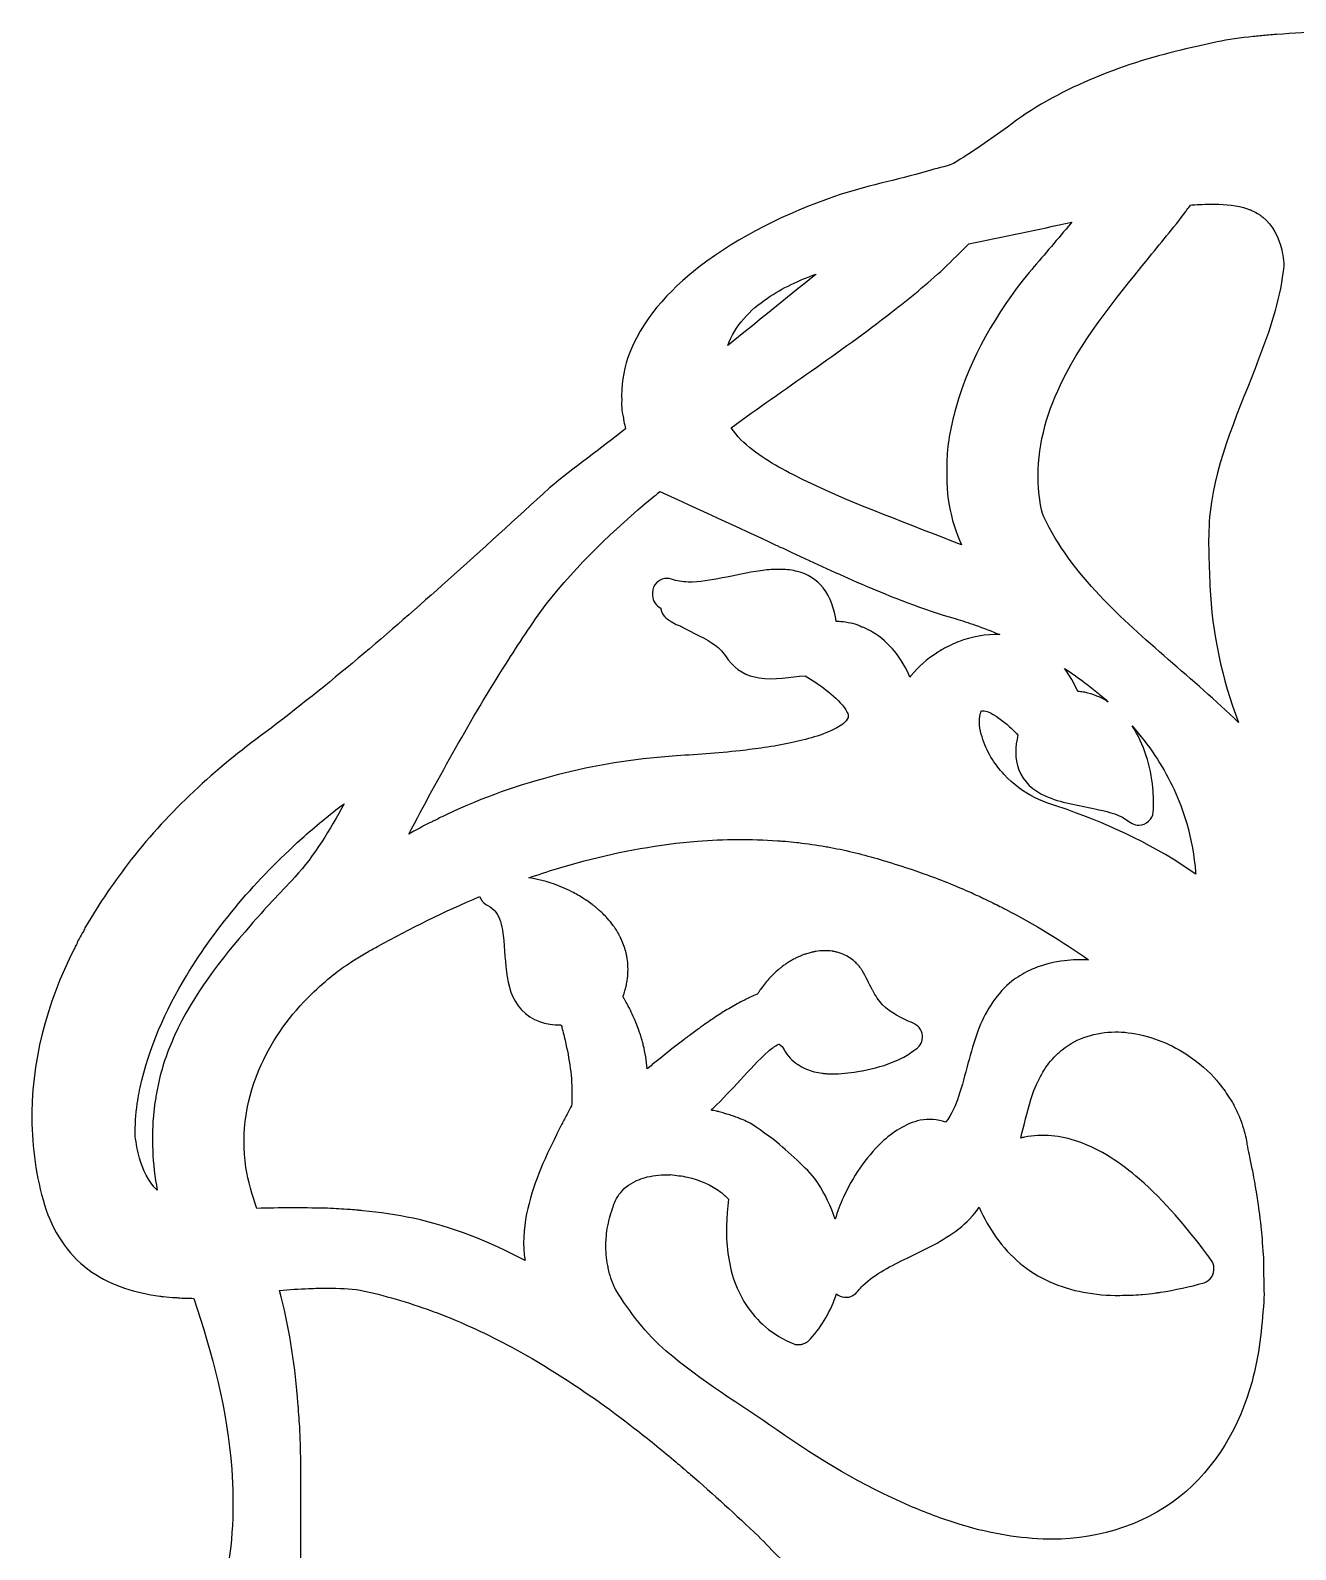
# Model space of a CAD drawing. Extents: x 0.1 to 11.9, y 0 to 12.1.
# Drawn here: x 0.1 to 5.54, y 5.53 to 12.07 of the extents above; entities that cross this region are included whole.
import ezdxf

# ---------------------------------------------------------------- set-up
doc = ezdxf.new("R2010")
doc.units = 0
doc.layers.add('Green', color=7, linetype='CONTINUOUS')

msp = doc.modelspace()

# ---------------------------------------------------------------- linework, layer by layer
at = {"layer": 'Green', "color": 3}
for points in [[(5.191287, 11.320271)], [(3.469413, 11.013728)], [(2.803798, 10.084006)], [(4.544738, 9.323038)], [(4.188968, 9.141458)], [(1.444763, 8.741168)], [(3.137723, 8.587575)], [(2.0284, 8.34165)], [(2.558036, 8.269173)], [(3.326722, 8.03806)], [(2.721554, 7.742254)], [(4.762621, 7.759777)], [(2.732622, 7.703092)], [(3.508467, 7.581365)], [(1.375598, 6.658055)]]:
    msp.add_lwpolyline(points, close=True, dxfattribs=at)
msp.add_lwpolyline([(4.5769, 11.242422), (4.562158, 11.225144)], dxfattribs=at)
for points in [[(5.358785, 12.040486), (5.240577, 12.029972), (5.161408, 12.009479), (5.045864, 11.982462)], [(5.364339, 12.040547), (5.362496, 12.040571), (5.360658, 12.040623), (5.358785, 12.040486)], [(5.422505, 12.04661), (5.403143, 12.04491), (5.38348, 12.044088), (5.364339, 12.040547)], [(5.456685, 12.049723), (5.44571, 12.048828), (5.433837, 12.048656), (5.422505, 12.04661)], [(5.896301, 12.067281), (5.749637, 12.066035), (5.602952, 12.060728), (5.456685, 12.049723)], [(5.045864, 11.982462), (4.790349, 11.922428), (4.506647, 11.813043), (4.299316, 11.65096)], [(4.299316, 11.65096), (4.223568, 11.596274), (4.146394, 11.543342), (4.066996, 11.49412)], [(3.95522, 11.462219), (3.822707, 11.422334), (3.685768, 11.398418), (3.555054, 11.352376)], [(4.066996, 11.49412), (4.031149, 11.479537), (3.992114, 11.47401), (3.95522, 11.462219)], [(3.555054, 11.352376), (3.347725, 11.280739), (3.147237, 11.183561), (2.972676, 11.049682)], [(5.071597, 11.295328), (5.07676, 11.302398), (5.082185, 11.309259), (5.087771, 11.315979)], [(5.087771, 11.315979), (5.093701, 11.316574), (5.099771, 11.316569), (5.105675, 11.31726)], [(5.105675, 11.31726), (5.134012, 11.31911), (5.162675, 11.320514), (5.191287, 11.320271)], [(5.191284, 11.320271), (5.238971, 11.319867), (5.286494, 11.314927), (5.332031, 11.300028)], [(4.133196, 11.149204), (4.281219, 11.179695), (4.429137, 11.210694), (4.5769, 11.242422)], [(4.900331, 11.080525), (4.955882, 11.149823), (5.013835, 11.217333), (5.066794, 11.288635)], [(5.066794, 11.288635), (5.067239, 11.289327), (5.067562, 11.290066), (5.067975, 11.290771)], [(5.067975, 11.290771), (5.06916, 11.292308), (5.070507, 11.293744), (5.071597, 11.295328)], [(5.332031, 11.300028), (5.336757, 11.298023), (5.341685, 11.296337), (5.346679, 11.294901)], [(5.346679, 11.294901), (5.347876, 11.294318), (5.349034, 11.293668), (5.350262, 11.293152)], [(5.350262, 11.293152), (5.362051, 11.287853), (5.373249, 11.281423), (5.384421, 11.274983)], [(5.384421, 11.274983), (5.388557, 11.271011), (5.392972, 11.267341), (5.397849, 11.264404)], [(5.397849, 11.264404), (5.440749, 11.228911), (5.467733, 11.177975), (5.479412, 11.124064)], [(4.562158, 11.225144), (4.506096, 11.158738), (4.449904, 11.092442), (4.393355, 11.026455)], [(4.025712, 11.043379), (4.06205, 11.078132), (4.097408, 11.113889), (4.133196, 11.149204)], [(5.479412, 11.124064), (5.487184, 11.093322), (5.492129, 11.061519), (5.485251, 11.03009)], [(2.972676, 11.049682), (2.841766, 10.947437), (2.722001, 10.81972), (2.666402, 10.660278)], [(3.799553, 10.854022), (3.876706, 10.914945), (3.953853, 10.976206), (4.025712, 11.043379)], [(4.51589, 10.517191), (4.61014, 10.726035), (4.758464, 10.904374), (4.900331, 11.080525)], [(3.469413, 11.013728), (3.344915, 10.912937), (3.220461, 10.812092), (3.095665, 10.71167)], [(3.266692, 10.915811), (3.331483, 10.959744), (3.403098, 10.992679), (3.476478, 11.019445)], [(3.476478, 11.019445), (3.474123, 11.01754), (3.471768, 11.015634), (3.469413, 11.013728)], [(4.393355, 11.026455), (4.252147, 10.854425), (4.138227, 10.657081), (4.07687, 10.442314)], [(5.485251, 11.03009), (5.470175, 10.900131), (5.426412, 10.774633), (5.380373, 10.653239)], [(3.095665, 10.71167), (3.126271, 10.797471), (3.192382, 10.865597), (3.266692, 10.915811)], [(3.110824, 10.35846), (3.339497, 10.524639), (3.575469, 10.681245), (3.799553, 10.854022)], [(2.666402, 10.660278), (2.64654, 10.600874), (2.635297, 10.537234), (2.640482, 10.474589)], [(5.380373, 10.653239), (5.298841, 10.439128), (5.198271, 10.225689), (5.171612, 9.994832)], [(2.640482, 10.474589), (2.638402, 10.465684), (2.638033, 10.456366), (2.639851, 10.447164)], [(4.433513, 10.097778), (4.422319, 10.240684), (4.456133, 10.386427), (4.51589, 10.517191)], [(2.639851, 10.447164), (2.640897, 10.432003), (2.642423, 10.415365), (2.64683, 10.400085)], [(2.64683, 10.400085), (2.646975, 10.395296), (2.647657, 10.390486), (2.648986, 10.385742)], [(4.07687, 10.442314), (4.057212, 10.370176), (4.041695, 10.296256), (4.038683, 10.221367)], [(2.656616, 10.353922), (2.54856, 10.267521), (2.434753, 10.188413), (2.328857, 10.099324)], [(2.648986, 10.385742), (2.651143, 10.375043), (2.653741, 10.36445), (2.656616, 10.353922)], [(3.202637, 10.263209), (3.168171, 10.290721), (3.134228, 10.320648), (3.110824, 10.35846)], [(3.435548, 10.127116), (3.355525, 10.166212), (3.2732, 10.208856), (3.202637, 10.263209)], [(4.038683, 10.221367), (4.037978, 10.156052), (4.035202, 10.089999), (4.048773, 10.025651)], [(2.328857, 10.099324), (2.182407, 9.967794), (2.038669, 9.833238), (1.891459, 9.702535)], [(2.770696, 10.056805), (2.781684, 10.06593), (2.792725, 10.074985), (2.803798, 10.084006)], [(2.803792, 10.084004), (2.970918, 10.008838), (3.136713, 9.930768), (3.30308, 9.853963)], [(4.102158, 9.854147), (3.879412, 9.943714), (3.652128, 10.022919), (3.435548, 10.127116)], [(4.455384, 9.975199), (4.439192, 10.01377), (4.437961, 10.056646), (4.433513, 10.097778)], [(2.314865, 9.599103), (2.448943, 9.769414), (2.604601, 9.918969), (2.770696, 10.056805)], [(4.048773, 10.025651), (4.059462, 9.966594), (4.076934, 9.908654), (4.102158, 9.854147)], [(4.695903, 9.637776), (4.600945, 9.73848), (4.515161, 9.849814), (4.455384, 9.975199)], [(5.171612, 9.994832), (5.159482, 9.889179), (5.167675, 9.782601), (5.170553, 9.676656)], [(3.30308, 9.853963), (3.305589, 9.852661), (3.308222, 9.851652), (3.310852, 9.850647)], [(3.310852, 9.850647), (3.31534, 9.847846), (3.32007, 9.845423), (3.325053, 9.843668)], [(3.325053, 9.843668), (3.34065, 9.837438), (3.355639, 9.828088), (3.371582, 9.822388)], [(3.371582, 9.822388), (3.371665, 9.822344), (3.371739, 9.822285), (3.371826, 9.822246)], [(3.371826, 9.822246), (3.470677, 9.775602), (3.57017, 9.730299), (3.67039, 9.686666)], [(3.237147, 9.743329), (3.181739, 9.735517), (3.126405, 9.722655), (3.072007, 9.712099)], [(3.310105, 9.748781), (3.285668, 9.749147), (3.261314, 9.746753), (3.237147, 9.743329)], [(3.326442, 9.748738), (3.320992, 9.748789), (3.315555, 9.748801), (3.310105, 9.748781)], [(3.39529, 9.740132), (3.372823, 9.745899), (3.349662, 9.749101), (3.326442, 9.748738)], [(3.506597, 9.669392), (3.478822, 9.704664), (3.438678, 9.729251), (3.39529, 9.740132)], [(1.891459, 9.702535), (1.637688, 9.475482), (1.377844, 9.252681), (1.105204, 9.047485)], [(2.782497, 9.682883), (2.773199, 9.669603), (2.770732, 9.652888), (2.772263, 9.637026)], [(2.853298, 9.707623), (2.827648, 9.716315), (2.797175, 9.705627), (2.782497, 9.682883)], [(2.92536, 9.694582), (2.900876, 9.695263), (2.876189, 9.698568), (2.853298, 9.707623)], [(3.072007, 9.712099), (3.023682, 9.702733), (2.974771, 9.693853), (2.92536, 9.694582)], [(3.67039, 9.686666), (3.802177, 9.629316), (3.936498, 9.577307), (4.074646, 9.537313)], [(5.170553, 9.676656), (5.179218, 9.476558), (5.222786, 9.278562), (5.293173, 9.091268)], [(2.772263, 9.637026), (2.77279, 9.613997), (2.787183, 9.592257), (2.807989, 9.582481)], [(3.562241, 9.52541), (3.555228, 9.576714), (3.539394, 9.628458), (3.506597, 9.669392)], [(5.293173, 9.091268), (5.09978, 9.279646), (4.881718, 9.441453), (4.695903, 9.637776)], [(2.140671, 9.341636), (2.196808, 9.428714), (2.252508, 9.516292), (2.314865, 9.599103)], [(2.807989, 9.582481), (2.808418, 9.578007), (2.809332, 9.573546), (2.810837, 9.569175)], [(2.810837, 9.569175), (2.817519, 9.54565), (2.839452, 9.532411), (2.85938, 9.521079)], [(2.85938, 9.521079), (2.869085, 9.514779), (2.879653, 9.50951), (2.890671, 9.505678)], [(2.890671, 9.505678), (2.892087, 9.50478), (2.893424, 9.503768), (2.894923, 9.502993)], [(2.894923, 9.502993), (2.94561, 9.475004), (3.00116, 9.455069), (3.047267, 9.419334)], [(3.589666, 9.523396), (3.580628, 9.52485), (3.571366, 9.524758), (3.562241, 9.52541)], [(3.593349, 9.523254), (3.592123, 9.523356), (3.590896, 9.523349), (3.589666, 9.523396)], [(3.671453, 9.501058), (3.648572, 9.515407), (3.619601, 9.518927), (3.593349, 9.523254)], [(3.680792, 9.498779), (3.677743, 9.499888), (3.674612, 9.500559), (3.671453, 9.501058)], [(3.719041, 9.479207), (3.706637, 9.486327), (3.694178, 9.493689), (3.680792, 9.498779)], [(3.879522, 9.286031), (3.846903, 9.364359), (3.792363, 9.435202), (3.719041, 9.479207)], [(4.074646, 9.537313), (4.104399, 9.528265), (4.131646, 9.519508), (4.161255, 9.509217)], [(4.161255, 9.509217), (4.196834, 9.496783), (4.232054, 9.483232), (4.266866, 9.46871)], [(3.047267, 9.419334), (3.068382, 9.403748), (3.083273, 9.381989), (3.097946, 9.360659)], [(4.039369, 9.415651), (4.032477, 9.412088), (4.025678, 9.408349), (4.018963, 9.404482)], [(4.040873, 9.416464), (4.040365, 9.416204), (4.039873, 9.415912), (4.039369, 9.415651)], [(4.063822, 9.427512), (4.056077, 9.42402), (4.048429, 9.420339), (4.040873, 9.416464)], [(4.065814, 9.428366), (4.065153, 9.428071), (4.06448, 9.427809), (4.063822, 9.427512)], [(4.088214, 9.437684), (4.080676, 9.434757), (4.073202, 9.431658), (4.065814, 9.428366)], [(4.089498, 9.438192), (4.089069, 9.438027), (4.088644, 9.43785), (4.088214, 9.437684)], [(4.266866, 9.46871), (4.206362, 9.471206), (4.145968, 9.459934), (4.089498, 9.438192)], [(3.097946, 9.360659), (3.128627, 9.317075), (3.178833, 9.29006), (3.231105, 9.282879)], [(3.994205, 9.389385), (3.953614, 9.362874), (3.916781, 9.330381), (3.885623, 9.293296)], [(4.015872, 9.402711), (4.008546, 9.398424), (4.001295, 9.394017), (3.994205, 9.389385)], [(4.018963, 9.404482), (4.017935, 9.403887), (4.016896, 9.403313), (4.015872, 9.402711)], [(1.723252, 8.610272), (1.854612, 8.859001), (1.990885, 9.105435), (2.140671, 9.341636)], [(3.231105, 9.282879), (3.297223, 9.27223), (3.364366, 9.287218), (3.429489, 9.291852)], [(3.429489, 9.291852), (3.491001, 9.253468), (3.552588, 9.21183), (3.597885, 9.154299)], [(3.885056, 9.292622), (3.883215, 9.290422), (3.881323, 9.288263), (3.879522, 9.286031)], [(3.88534, 9.292969), (3.885245, 9.292855), (3.885151, 9.292741), (3.885056, 9.292622)], [(3.885623, 9.293296), (3.885529, 9.293185), (3.88543, 9.293079), (3.88534, 9.292969)], [(4.544738, 9.323038), (4.57535, 9.303209), (4.605343, 9.282401), (4.634542, 9.260498)], [(4.602112, 9.224548), (4.586916, 9.259363), (4.567805, 9.292745), (4.544738, 9.323038)], [(4.624796, 9.221455), (4.617278, 9.222771), (4.609682, 9.223652), (4.602112, 9.224548)], [(4.632731, 9.220479), (4.630097, 9.221023), (4.627446, 9.221295), (4.624796, 9.221455)], [(4.732666, 9.179748), (4.702065, 9.198904), (4.668079, 9.213091), (4.632731, 9.220479)], [(4.634542, 9.260498), (4.652712, 9.246836), (4.67266, 9.231141), (4.690918, 9.215922)], [(4.690918, 9.215922), (4.705071, 9.204136), (4.718992, 9.192087), (4.732666, 9.179748)], [(3.597885, 9.154299), (3.606133, 9.141934), (3.616774, 9.127512), (3.614019, 9.111818)], [(3.614019, 9.111818), (3.60519, 9.090911), (3.583989, 9.078936), (3.565374, 9.06773)], [(4.189965, 9.028421), (4.180339, 9.061378), (4.174137, 9.097283), (4.183332, 9.131021)], [(4.183332, 9.131021), (4.184714, 9.13467), (4.186045, 9.138734), (4.188968, 9.141458)], [(4.188964, 9.141459), (4.192232, 9.141376), (4.195502, 9.141313), (4.198771, 9.141235)], [(4.198771, 9.141235), (4.236425, 9.1325), (4.267435, 9.107338), (4.296407, 9.082987)], [(4.296407, 9.082987), (4.31326, 9.068332), (4.329302, 9.052769), (4.344828, 9.036722)], [(1.105204, 9.047485), (0.89119, 8.890822), (0.693076, 8.710533), (0.529479, 8.501139)], [(3.565374, 9.06773), (3.503637, 9.034578), (3.434867, 9.017673), (3.366847, 9.00283)], [(4.28577, 8.866434), (4.242177, 8.912204), (4.209037, 8.968153), (4.189965, 9.028421)], [(4.344828, 9.036722), (4.332676, 8.988067), (4.329603, 8.934904), (4.348226, 8.88745)], [(4.925233, 8.809325), (4.914921, 8.902943), (4.888571, 8.996654), (4.83602, 9.075683)], [(4.83602, 9.075683), (4.871728, 9.035415), (4.904927, 8.992698), (4.934327, 8.948445)], [(3.148748, 8.96926), (3.051864, 8.958362), (2.954681, 8.952327), (2.856634, 8.945762)], [(3.252508, 8.982668), (3.217429, 8.977492), (3.183313, 8.973132), (3.148748, 8.96926)], [(3.366847, 9.00283), (3.328497, 8.994807), (3.290376, 8.988286), (3.252508, 8.982668)], [(2.856634, 8.945762), (2.522853, 8.921331), (2.192768, 8.838536), (1.889389, 8.696616)], [(4.348226, 8.88745), (4.367484, 8.835792), (4.411679, 8.797391), (4.461161, 8.77541)], [(4.934327, 8.948445), (4.989243, 8.866177), (5.033694, 8.775033), (5.063295, 8.681599)], [(4.418725, 8.766845), (4.368785, 8.791563), (4.323524, 8.825442), (4.28577, 8.866434)], [(4.55583, 8.715759), (4.510023, 8.732503), (4.462174, 8.744127), (4.418725, 8.766845)], [(4.461161, 8.77541), (4.529002, 8.744587), (4.60372, 8.735197), (4.675761, 8.719238)], [(4.926981, 8.705159), (4.929225, 8.739819), (4.927647, 8.774703), (4.925233, 8.809325)], [(1.444763, 8.74117), (1.385183, 8.629499), (1.318593, 8.520228), (1.233765, 8.42574)], [(1.261739, 8.59037), (1.320494, 8.64347), (1.38181, 8.69407), (1.444763, 8.741168)], [(1.878403, 8.690493), (1.862375, 8.68463), (1.847322, 8.675524), (1.831955, 8.668357)], [(1.889389, 8.696616), (1.885461, 8.695), (1.881848, 8.692861), (1.878403, 8.690493)], [(5.109459, 8.438232), (4.940585, 8.558624), (4.750455, 8.645933), (4.55583, 8.715759)], [(4.675761, 8.719238), (4.720691, 8.709094), (4.769554, 8.70049), (4.809184, 8.674112)], [(4.866211, 8.649169), (4.896697, 8.649701), (4.92392, 8.674844), (4.926981, 8.705159)], [(1.753342, 8.627199), (1.743272, 8.621631), (1.733233, 8.615998), (1.723252, 8.610272)], [(1.821579, 8.662437), (1.797874, 8.653012), (1.776131, 8.638579), (1.753342, 8.627199)], [(1.831955, 8.668357), (1.828303, 8.666732), (1.824874, 8.664687), (1.821579, 8.662437)], [(4.809184, 8.674112), (4.82542, 8.660793), (4.844271, 8.648281), (4.866211, 8.649169)], [(5.063295, 8.681599), (5.085003, 8.613698), (5.099571, 8.541953), (5.106589, 8.472025)], [(0.991434, 8.312315), (1.074554, 8.41102), (1.166038, 8.503099), (1.261739, 8.59037)], [(2.478156, 8.495229), (2.637027, 8.537097), (2.801117, 8.567137), (2.965685, 8.580108)], [(2.965685, 8.580108), (3.023056, 8.584652), (3.080335, 8.587194), (3.137723, 8.587575)], [(3.137736, 8.587585), (3.195124, 8.587967), (3.252628, 8.586184), (3.310465, 8.582072)], [(3.310465, 8.582072), (3.318633, 8.581425), (3.327085, 8.580587), (3.335469, 8.580342)], [(3.335469, 8.580342), (3.338274, 8.579964), (3.341093, 8.579706), (3.343913, 8.57965)], [(3.343913, 8.57965), (3.360238, 8.578476), (3.376516, 8.575778), (3.392863, 8.574951)], [(3.392863, 8.574951), (3.395229, 8.574529), (3.397623, 8.574187), (3.400024, 8.574035)], [(3.400024, 8.574035), (3.438699, 8.569692), (3.477373, 8.564165), (3.515767, 8.557433)], [(0.529479, 8.501139), (0.457606, 8.409138), (0.391389, 8.312475), (0.332865, 8.211446)], [(2.24016, 8.422658), (2.318556, 8.4498), (2.397935, 8.474076), (2.478156, 8.495229)], [(3.515767, 8.557433), (3.522725, 8.556213), (3.531323, 8.554674), (3.539266, 8.553181)], [(3.539266, 8.553181), (3.610339, 8.53985), (3.681999, 8.52244), (3.75175, 8.501302)], [(3.75175, 8.501302), (3.763104, 8.497879), (3.773505, 8.494533), (3.785014, 8.490987)], [(3.785014, 8.490987), (3.825224, 8.478983), (3.865263, 8.466425), (3.904927, 8.452718)], [(3.904927, 8.452718), (3.91997, 8.44755), (3.936765, 8.441609), (3.951436, 8.436279)], [(3.951436, 8.436279), (3.985506, 8.423919), (4.020346, 8.410528), (4.053751, 8.396931)], [(5.106589, 8.472025), (5.107719, 8.460777), (5.108684, 8.44951), (5.109459, 8.438232)], [(1.233765, 8.42574), (1.168206, 8.357127), (1.102955, 8.288179), (1.040914, 8.216329)], [(2.3852, 8.381093), (2.338702, 8.400465), (2.289919, 8.414665), (2.24016, 8.422658)], [(2.424852, 8.362375), (2.412172, 8.36962), (2.398546, 8.375188), (2.3852, 8.381093)], [(4.053751, 8.396931), (4.083448, 8.384958), (4.113548, 8.371751), (4.14327, 8.358784)], [(0.76656, 8.001157), (0.8321, 8.109926), (0.909391, 8.215176), (0.991434, 8.312315)], [(1.588377, 8.126969), (1.7312, 8.206086), (1.877663, 8.278817), (2.0284, 8.34165)], [(2.028402, 8.341654), (2.033157, 8.32809), (2.042326, 8.316032), (2.054708, 8.308512)], [(2.054708, 8.308512), (2.06719, 8.301067), (2.080834, 8.294927), (2.090759, 8.283935)], [(2.476956, 8.332957), (2.46013, 8.343651), (2.442983, 8.354026), (2.424852, 8.362375)], [(2.48542, 8.326751), (2.482732, 8.329004), (2.479935, 8.331123), (2.476956, 8.332957)], [(2.48955, 8.324798), (2.488226, 8.325585), (2.486794, 8.326089), (2.48542, 8.326751)], [(2.512723, 8.308278), (2.505147, 8.314014), (2.497407, 8.319517), (2.48955, 8.324798)], [(2.512908, 8.308136), (2.512845, 8.30818), (2.512786, 8.308231), (2.512723, 8.308278)], [(2.525176, 8.298249), (2.521098, 8.30156), (2.517096, 8.304968), (2.512908, 8.308136)], [(2.535674, 8.289724), (2.532249, 8.292663), (2.528681, 8.29541), (2.525176, 8.298249)], [(4.14327, 8.358784), (4.14464, 8.358198), (4.146077, 8.357838), (4.147481, 8.35736)], [(4.147481, 8.35736), (4.159068, 8.350721), (4.171816, 8.346002), (4.182881, 8.340332)], [(4.182881, 8.340332), (4.188785, 8.337242), (4.195029, 8.334527), (4.201396, 8.332275)], [(4.201396, 8.332275), (4.205073, 8.330243), (4.208831, 8.328336), (4.212606, 8.326599)], [(4.212606, 8.326599), (4.233439, 8.316385), (4.254321, 8.306292), (4.274984, 8.295735)], [(2.090759, 8.283935), (2.101452, 8.273325), (2.108121, 8.259763), (2.114339, 8.246236)], [(2.114339, 8.246236), (2.119318, 8.230695), (2.12386, 8.215001), (2.126627, 8.198893)], [(2.54192, 8.284048), (2.539821, 8.285924), (2.537806, 8.287886), (2.535674, 8.289724)], [(2.557992, 8.269216), (2.552787, 8.274319), (2.547366, 8.279201), (2.54192, 8.284048)], [(2.558524, 8.268665), (2.558355, 8.26883), (2.558205, 8.269007), (2.558036, 8.269173)], [(2.577181, 8.249174), (2.571179, 8.255869), (2.564941, 8.262353), (2.558524, 8.268665)], [(2.5783, 8.248014), (2.577941, 8.248413), (2.577541, 8.248776), (2.577181, 8.249174)], [(2.602876, 8.217537), (2.595187, 8.228129), (2.587007, 8.238333), (2.5783, 8.248014)], [(4.274984, 8.295735), (4.279405, 8.293484), (4.285591, 8.290326), (4.29067, 8.287699)], [(4.29067, 8.287699), (4.414627, 8.223627), (4.53397, 8.150699), (4.648051, 8.070373)], [(0.323526, 8.192423), (0.316034, 8.182347), (0.309901, 8.171018), (0.30485, 8.160136)], [(0.332865, 8.211446), (0.32892, 8.205616), (0.3258, 8.199163), (0.323526, 8.192423)], [(1.040914, 8.216329), (0.914954, 8.072593), (0.795467, 7.919773), (0.715942, 7.744771)], [(2.126627, 8.198893), (2.126553, 8.199411), (2.126986, 8.197484), (2.127076, 8.197082)], [(2.127076, 8.197082), (2.134681, 8.137711), (2.136474, 8.077758), (2.143229, 8.01829)], [(2.610119, 8.207182), (2.607761, 8.210675), (2.605351, 8.214129), (2.602876, 8.217537)], [(2.611482, 8.205188), (2.611035, 8.205858), (2.610571, 8.206515), (2.610119, 8.207182)], [(2.616609, 8.197192), (2.614925, 8.199874), (2.613236, 8.202552), (2.611482, 8.205188)], [(2.619742, 8.192208), (2.618723, 8.193884), (2.617657, 8.195533), (2.616609, 8.197192)], [(2.622916, 8.186796), (2.621864, 8.188604), (2.620826, 8.190419), (2.619742, 8.192208)], [(2.627596, 8.178597), (2.62608, 8.181358), (2.624505, 8.184079), (2.622916, 8.186796)], [(2.628796, 8.176339), (2.628393, 8.17709), (2.628004, 8.177848), (2.627596, 8.178597)], [(2.634473, 8.165373), (2.632648, 8.169067), (2.63075, 8.172718), (2.628796, 8.176339)], [(0.28363, 8.117085), (0.165644, 7.885062), (0.09515, 7.625564), (0.101847, 7.364136)], [(0.293985, 8.135823), (0.289862, 8.129928), (0.286346, 8.123605), (0.28363, 8.117085)], [(0.30485, 8.160136), (0.300012, 8.152755), (0.296337, 8.144463), (0.293985, 8.135823)], [(1.539915, 8.100094), (1.554775, 8.108484), (1.572376, 8.118205), (1.588377, 8.126969)], [(2.634658, 8.165026), (2.634595, 8.165144), (2.634532, 8.165254), (2.634473, 8.165373)], [(2.634984, 8.164313), (2.63487, 8.16455), (2.634772, 8.164792), (2.634658, 8.165026)], [(2.638911, 8.156175), (2.637658, 8.158918), (2.636308, 8.16161), (2.634984, 8.164313)], [(2.658747, 8.098497), (2.654141, 8.118311), (2.647571, 8.137671), (2.638911, 8.156175)], [(3.461732, 8.103326), (3.45943, 8.102816), (3.457101, 8.102384), (3.454815, 8.10182)], [(3.466859, 8.104445), (3.465142, 8.10411), (3.463444, 8.103694), (3.461732, 8.103326)], [(3.470827, 8.105299), (3.469494, 8.105047), (3.468186, 8.104714), (3.466859, 8.104445)], [(3.475018, 8.105848), (3.473624, 8.105639), (3.472215, 8.105529), (3.470827, 8.105299)], [(3.544862, 8.106947), (3.52155, 8.110207), (3.498076, 8.109596), (3.475018, 8.105848)], [(3.547446, 8.106683), (3.54659, 8.106809), (3.545721, 8.106833), (3.544862, 8.106947)], [(3.549094, 8.106356), (3.54854, 8.106439), (3.548001, 8.1066), (3.547446, 8.106683)], [(3.550925, 8.106092), (3.550316, 8.106195), (3.549704, 8.106258), (3.549094, 8.106356)], [(3.559287, 8.104282), (3.556497, 8.104877), (3.553744, 8.105634), (3.550925, 8.106092)], [(3.566855, 8.102654), (3.564359, 8.103312), (3.56181, 8.103732), (3.559287, 8.104282)], [(3.583355, 8.097466), (3.577942, 8.09945), (3.572439, 8.101202), (3.566855, 8.102654)], [(1.435891, 8.033667), (1.43873, 8.035618), (1.441505, 8.037716), (1.444172, 8.039933)], [(1.444172, 8.039933), (1.457443, 8.047458), (1.469594, 8.057311), (1.482644, 8.0651)], [(1.482644, 8.0651), (1.501257, 8.077526), (1.520415, 8.089119), (1.539915, 8.100094)], [(2.660864, 8.08861), (2.660194, 8.091914), (2.65953, 8.095218), (2.658747, 8.098497)], [(2.661534, 8.085334), (2.66133, 8.08643), (2.661078, 8.087515), (2.660864, 8.08861)], [(2.666051, 8.04857), (2.665347, 8.060947), (2.663844, 8.073221), (2.661534, 8.085334)], [(2.666743, 8.025214), (2.666818, 8.033005), (2.666554, 8.040799), (2.666051, 8.04857)], [(3.326659, 8.037997), (3.323485, 8.03554), (3.320399, 8.032979), (3.3173, 8.030429)], [(3.341635, 8.049067), (3.336589, 8.045511), (3.331599, 8.041853), (3.326722, 8.03806)], [(3.347718, 8.053217), (3.34568, 8.051845), (3.343645, 8.050477), (3.341635, 8.049067)], [(3.364706, 8.064102), (3.358939, 8.060641), (3.353297, 8.05699), (3.347718, 8.053217)], [(3.365622, 8.064691), (3.365311, 8.064506), (3.365017, 8.064288), (3.364706, 8.064102)], [(3.365846, 8.064813), (3.365771, 8.06477), (3.365697, 8.06473), (3.365622, 8.064691)], [(3.384055, 8.074864), (3.377902, 8.071675), (3.371809, 8.068361), (3.365846, 8.064813)], [(3.39022, 8.077976), (3.388152, 8.076954), (3.386099, 8.075925), (3.384055, 8.074864)], [(3.404522, 8.084609), (3.399702, 8.082507), (3.394938, 8.080303), (3.39022, 8.077976)], [(3.41205, 8.087823), (3.409519, 8.086792), (3.407025, 8.085703), (3.404522, 8.084609)], [(3.427858, 8.093744), (3.422538, 8.091901), (3.41726, 8.089942), (3.41205, 8.087823)], [(3.435162, 8.096164), (3.432715, 8.095387), (3.430285, 8.094584), (3.427858, 8.093744)], [(3.454815, 8.10182), (3.448182, 8.100186), (3.441648, 8.098233), (3.435162, 8.096164)], [(3.583925, 8.097281), (3.583736, 8.097356), (3.583543, 8.097395), (3.583355, 8.097466)], [(3.583988, 8.09726), (3.583967, 8.097268), (3.583945, 8.09727), (3.583925, 8.097281)], [(3.633101, 8.069815), (3.61829, 8.081449), (3.60166, 8.090711), (3.583988, 8.09726)], [(3.646752, 8.057954), (3.642411, 8.062137), (3.637841, 8.066092), (3.633101, 8.069815)], [(3.653995, 8.050243), (3.65162, 8.05285), (3.649301, 8.055513), (3.646752, 8.057954)], [(3.664412, 8.038809), (3.661467, 8.043179), (3.657894, 8.04693), (3.653995, 8.050243)], [(3.667728, 8.033702), (3.666603, 8.035394), (3.665574, 8.03714), (3.664412, 8.038809)], [(4.545634, 8.065938), (4.50083, 8.060567), (4.456353, 8.050341), (4.414591, 8.03306)], [(4.648051, 8.070373), (4.61387, 8.070598), (4.579576, 8.070491), (4.545634, 8.065938)], [(0.567484, 7.520424), (0.604339, 7.691046), (0.676713, 7.85215), (0.76656, 8.001157)], [(1.304971, 7.921993), (1.334578, 7.952229), (1.367006, 7.979477), (1.399616, 8.006344)], [(1.399616, 8.006344), (1.400041, 8.006702), (1.400405, 8.007112), (1.400816, 8.007483)], [(1.400816, 8.007483), (1.412507, 8.016208), (1.423988, 8.025219), (1.435891, 8.033667)], [(2.143229, 8.01829), (2.15035, 7.959554), (2.167198, 7.898763), (2.208924, 7.854797)], [(2.659684, 7.96131), (2.660494, 7.965116), (2.661251, 7.968932), (2.661922, 7.972765)], [(2.661922, 7.972765), (2.662221, 7.974451), (2.662506, 7.97614), (2.662776, 7.977831)], [(2.662776, 7.977831), (2.663303, 7.981154), (2.663757, 7.984482), (2.66418, 7.98782)], [(2.66418, 7.98782), (2.66444, 7.989853), (2.664692, 7.991886), (2.664912, 7.993924)], [(2.664912, 7.993924), (2.665231, 7.996919), (2.665489, 7.999913), (2.665726, 8.002916)], [(2.665726, 8.002916), (2.665911, 8.00525), (2.666122, 8.007578), (2.666255, 8.009915)], [(2.666255, 8.009915), (2.666436, 8.013114), (2.666515, 8.016315), (2.666601, 8.019518)], [(2.666601, 8.019518), (2.666652, 8.021418), (2.666731, 8.023313), (2.666743, 8.025214)], [(3.278685, 7.994275), (3.271579, 7.986738), (3.264732, 7.97896), (3.258177, 7.97094)], [(3.279438, 7.995069), (3.279186, 7.994805), (3.278936, 7.994541), (3.278685, 7.994275)], [(3.311563, 8.025607), (3.300322, 8.016002), (3.289612, 8.005808), (3.279438, 7.995069)], [(3.3173, 8.030429), (3.315374, 8.028836), (3.31346, 8.027235), (3.311563, 8.025607)], [(3.671411, 8.028535), (3.670241, 8.030304), (3.668969, 8.03199), (3.667728, 8.033702)], [(3.673913, 8.024181), (3.673055, 8.025618), (3.672291, 8.027109), (3.671411, 8.028535)], [(3.718509, 7.940136), (3.703516, 7.968084), (3.690523, 7.997194), (3.673913, 8.024181)], [(4.344157, 7.995341), (4.33122, 7.988914), (4.320066, 7.978685), (4.308777, 7.969787)], [(4.381449, 8.017863), (4.368718, 8.010937), (4.355515, 8.004414), (4.344157, 7.995341)], [(4.414591, 8.03306), (4.403135, 8.029156), (4.392289, 8.023066), (4.381449, 8.017863)], [(1.087869, 7.617672), (1.139779, 7.731832), (1.21476, 7.83506), (1.304971, 7.921993)], [(2.64585, 7.910794), (2.64537, 7.912955), (2.646113, 7.915224), (2.64707, 7.917528)], [(2.653092, 7.897712), (2.650655, 7.902056), (2.64835, 7.906493), (2.64585, 7.910794)], [(2.64707, 7.917528), (2.648026, 7.919832), (2.64919, 7.922171), (2.649573, 7.924445)], [(2.649573, 7.924445), (2.649754, 7.924976), (2.649903, 7.92552), (2.650081, 7.926052)], [(2.650081, 7.926052), (2.650598, 7.927605), (2.651073, 7.929171), (2.651566, 7.930732)], [(2.651566, 7.930732), (2.652817, 7.934643), (2.654009, 7.938573), (2.655106, 7.942532)], [(2.655106, 7.942532), (2.655307, 7.943263), (2.6555, 7.943996), (2.655696, 7.944729)], [(2.655696, 7.944729), (2.65685, 7.949008), (2.657916, 7.953303), (2.65889, 7.957628)], [(2.65889, 7.957628), (2.659166, 7.958853), (2.659421, 7.960082), (2.659684, 7.96131)], [(3.192115, 7.9087), (3.188264, 7.906903), (3.184484, 7.904955), (3.18066, 7.903105)], [(3.223507, 7.922595), (3.212934, 7.918181), (3.202481, 7.913535), (3.192115, 7.9087)], [(3.227332, 7.928414), (3.226081, 7.92646), (3.224728, 7.924567), (3.223507, 7.922595)], [(3.23429, 7.938973), (3.231918, 7.935489), (3.229598, 7.931968), (3.227332, 7.928414)], [(3.239661, 7.946765), (3.237832, 7.944191), (3.236064, 7.941584), (3.23429, 7.938973)], [(3.24078, 7.948271), (3.240414, 7.947764), (3.240025, 7.947274), (3.239661, 7.946765)], [(3.257992, 7.970711), (3.252025, 7.963401), (3.246272, 7.955935), (3.24078, 7.948271)], [(3.258035, 7.970754), (3.258025, 7.970744), (3.258004, 7.970734), (3.257992, 7.970711)], [(3.258177, 7.97094), (3.258126, 7.970877), (3.258082, 7.970817), (3.258035, 7.970754)], [(3.719832, 7.937653), (3.719387, 7.938479), (3.718951, 7.939308), (3.718509, 7.940136)], [(3.738936, 7.905732), (3.731983, 7.916041), (3.725747, 7.92675), (3.719832, 7.937653)], [(4.308777, 7.969787), (4.244694, 7.915862), (4.201622, 7.8413), (4.172566, 7.763651)], [(2.208924, 7.854797), (2.251155, 7.809103), (2.314954, 7.788967), (2.376018, 7.7901)], [(2.665625, 7.875068), (2.661603, 7.882716), (2.657318, 7.890189), (2.653092, 7.897712)], [(2.665747, 7.874843), (2.665704, 7.874918), (2.665664, 7.874993), (2.665625, 7.875068)], [(2.668087, 7.870123), (2.667279, 7.871681), (2.666563, 7.87329), (2.665747, 7.874843)], [(2.700558, 7.800279), (2.690856, 7.824059), (2.679897, 7.847333), (2.668087, 7.870123)], [(3.072445, 7.842721), (3.062786, 7.83666), (3.053207, 7.830471), (3.043677, 7.824207)], [(3.100379, 7.859831), (3.090997, 7.854252), (3.081694, 7.848524), (3.072445, 7.842721)], [(3.12935, 7.876534), (3.119614, 7.871105), (3.10996, 7.86554), (3.100379, 7.859831)], [(3.160193, 7.893054), (3.149817, 7.887728), (3.13954, 7.882216), (3.12935, 7.876534)], [(3.18066, 7.903105), (3.173816, 7.899804), (3.166952, 7.896523), (3.160193, 7.893054)], [(3.855187, 7.814566), (3.810153, 7.8353), (3.766424, 7.86342), (3.738936, 7.905732)], [(2.376018, 7.7901), (2.38275, 7.789431), (2.380823, 7.777521), (2.383871, 7.772135)], [(2.715084, 7.761766), (2.710596, 7.774726), (2.705743, 7.787568), (2.700558, 7.800279)], [(2.98195, 7.782092), (2.977722, 7.779073), (2.973606, 7.775901), (2.969397, 7.772856)], [(3.043677, 7.824207), (3.022846, 7.810513), (3.002276, 7.796432), (2.98195, 7.782092)], [(3.902449, 7.792573), (3.887775, 7.801468), (3.870112, 7.806384), (3.855187, 7.814566)], [(3.903019, 7.792266), (3.902834, 7.79238), (3.902633, 7.792459), (3.902449, 7.792573)], [(3.905887, 7.790699), (3.904961, 7.791283), (3.903964, 7.791721), (3.903019, 7.792266)], [(3.932641, 7.725941), (3.937972, 7.750355), (3.926809, 7.777097), (3.905887, 7.790699)], [(0.715942, 7.744771), (0.685003, 7.676396), (0.659733, 7.604998), (0.644958, 7.531372)], [(2.383871, 7.772135), (2.389702, 7.749946), (2.394452, 7.730597), (2.399496, 7.707947)], [(2.721554, 7.742275), (2.7195, 7.748799), (2.717323, 7.755299), (2.715084, 7.761766)], [(2.721695, 7.741805), (2.721644, 7.741963), (2.721601, 7.74212), (2.721554, 7.742254)], [(2.727412, 7.722599), (2.725597, 7.729027), (2.723697, 7.735431), (2.721695, 7.741805)], [(2.727433, 7.72256), (2.727429, 7.72257), (2.727412, 7.722591), (2.727412, 7.722599)], [(2.732601, 7.703171), (2.730974, 7.709665), (2.729254, 7.716116), (2.727433, 7.72256)], [(2.906816, 7.726286), (2.861001, 7.691351), (2.815988, 7.655357), (2.771237, 7.619068)], [(2.924069, 7.739531), (2.918279, 7.735165), (2.912577, 7.730688), (2.906816, 7.726286)], [(2.969397, 7.772856), (2.954174, 7.761898), (2.939058, 7.7508), (2.924069, 7.739531)], [(3.91901, 7.698292), (3.925735, 7.706212), (3.930664, 7.715605), (3.932641, 7.725941)], [(4.172566, 7.763651), (4.13793, 7.672152), (4.119993, 7.575512), (4.089294, 7.482767)], [(4.535407, 7.683341), (4.599183, 7.734945), (4.681115, 7.758983), (4.762621, 7.759777)], [(4.762593, 7.759765), (4.781402, 7.75995), (4.80019, 7.75889), (4.818725, 7.756653)], [(4.818725, 7.756653), (4.907007, 7.746019), (4.992324, 7.713508), (5.066752, 7.66512)], [(2.399496, 7.707947), (2.417129, 7.629325), (2.428015, 7.548793), (2.425375, 7.468079)], [(2.749386, 7.601408), (2.746751, 7.635817), (2.740982, 7.669769), (2.732622, 7.703092)], [(3.031778, 7.431186), (3.115464, 7.509274), (3.186323, 7.599966), (3.270995, 7.677036)], [(3.270995, 7.677036), (3.284737, 7.688375), (3.299, 7.699538), (3.315307, 7.706963)], [(3.315307, 7.706963), (3.31579, 7.706942), (3.316255, 7.706648), (3.316731, 7.706495)], [(3.316731, 7.706495), (3.326671, 7.701307), (3.334347, 7.692899), (3.338581, 7.682508)], [(3.338581, 7.682508), (3.352393, 7.656401), (3.373545, 7.635393), (3.398091, 7.619438)], [(3.838057, 7.643808), (3.839795, 7.644654), (3.841483, 7.645595), (3.843204, 7.646473)], [(3.843204, 7.646473), (3.846703, 7.648229), (3.850264, 7.649835), (3.853722, 7.651681)], [(3.853722, 7.651681), (3.873315, 7.662144), (3.890635, 7.676188), (3.90902, 7.688485)], [(3.90902, 7.688485), (3.912777, 7.691348), (3.916082, 7.694667), (3.91901, 7.698292)], [(4.471747, 7.617453), (4.479578, 7.628382), (4.489786, 7.640487), (4.500678, 7.651928)], [(4.500678, 7.651928), (4.512676, 7.6617), (4.522919, 7.674301), (4.535407, 7.683341)], [(5.066752, 7.66512), (5.121975, 7.629994), (5.170993, 7.585448), (5.198551, 7.552318)], [(1.022846, 7.177425), (0.999809, 7.326435), (1.025446, 7.48099), (1.087869, 7.617672)], [(2.771237, 7.619068), (2.763956, 7.613179), (2.756662, 7.607299), (2.749386, 7.601408)], [(3.398091, 7.619438), (3.398173, 7.619399), (3.398252, 7.61932), (3.398335, 7.619241)], [(3.398335, 7.619241), (3.398429, 7.619162), (3.398528, 7.619123), (3.398622, 7.619084)], [(3.398622, 7.619084), (3.410005, 7.611734), (3.422043, 7.605354), (3.434531, 7.600244)], [(3.434531, 7.600244), (3.45642, 7.590835), (3.479207, 7.585273), (3.502402, 7.582279)], [(3.502402, 7.582279), (3.504364, 7.582004), (3.506315, 7.581626), (3.508282, 7.581386)], [(3.508282, 7.581386), (3.508345, 7.581379), (3.508404, 7.581375), (3.508467, 7.581365)], [(3.508488, 7.581365), (3.509161, 7.581286), (3.509829, 7.581168), (3.510502, 7.581089)], [(3.510502, 7.581089), (3.51185, 7.581011), (3.513202, 7.580971), (3.514551, 7.580892)], [(3.514551, 7.580892), (3.520621, 7.580337), (3.52671, 7.579999), (3.5328, 7.579814)], [(3.5328, 7.579814), (3.568428, 7.578444), (3.604536, 7.581963), (3.63951, 7.58667)], [(3.63951, 7.58667), (3.650751, 7.588367), (3.661984, 7.5903), (3.673201, 7.592366)], [(3.673201, 7.592366), (3.674106, 7.592524), (3.675004, 7.592721), (3.675907, 7.592894)], [(3.675907, 7.592894), (3.726057, 7.602294), (3.775609, 7.615849), (3.822209, 7.636494)], [(3.822209, 7.636494), (3.822429, 7.636572), (3.82266, 7.636651), (3.822879, 7.636769)], [(3.822879, 7.636769), (3.82746, 7.638383), (3.831903, 7.640395), (3.836124, 7.642812)], [(3.836124, 7.642812), (3.836777, 7.643127), (3.837406, 7.643489), (3.838057, 7.643808)], [(4.441454, 7.568393), (4.457865, 7.598197), (4.463917, 7.606524), (4.471747, 7.617453)], [(0.564453, 7.508909), (0.565784, 7.512637), (0.566807, 7.51649), (0.567484, 7.520424)], [(0.644958, 7.531175), (0.640901, 7.512952), (0.637055, 7.494632), (0.634501, 7.476142)], [(0.644958, 7.531372), (0.644951, 7.531293), (0.644965, 7.531254), (0.644958, 7.531175)], [(4.4003, 7.468688), (4.410636, 7.504278), (4.425042, 7.53859), (4.441454, 7.568393)], [(5.198551, 7.552318), (5.22611, 7.51919), (5.236698, 7.503342), (5.252107, 7.479872)], [(0.546549, 7.311399), (0.545437, 7.358354), (0.548896, 7.405301), (0.554992, 7.451841)], [(0.554992, 7.451841), (0.556008, 7.456003), (0.556766, 7.460222), (0.557149, 7.464455)], [(0.557149, 7.464455), (0.559114, 7.479339), (0.562496, 7.494039), (0.564453, 7.508909)], [(0.634399, 7.475787), (0.630857, 7.457053), (0.628789, 7.438021), (0.626505, 7.419085)], [(0.634501, 7.476142), (0.634474, 7.476024), (0.634426, 7.475905), (0.634399, 7.475787)], [(2.425375, 7.468079), (2.424816, 7.456601), (2.42747, 7.444306), (2.419678, 7.434651)], [(4.089294, 7.482767), (4.075712, 7.443398), (4.059251, 7.404172), (4.033203, 7.371276)], [(4.356599, 7.303425), (4.370274, 7.35922), (4.384969, 7.413321), (4.4003, 7.468688)], [(5.252107, 7.479872), (5.267515, 7.456403), (5.270215, 7.451034), (5.273222, 7.445862)], [(0.626505, 7.419085), (0.614325, 7.305993), (0.620684, 7.191319), (0.640807, 7.079506)], [(2.395488, 7.387777), (2.392076, 7.383048), (2.389181, 7.377927), (2.386943, 7.372538)], [(2.419678, 7.434651), (2.411951, 7.418898), (2.402858, 7.403704), (2.395488, 7.387777)], [(3.026122, 7.423333), (3.023931, 7.424778), (3.027781, 7.427928), (3.031778, 7.431186)], [(3.02956, 7.422581), (3.028408, 7.422817), (3.027275, 7.423112), (3.026122, 7.423333)], [(3.031595, 7.422502), (3.030768, 7.422492), (3.030204, 7.422542), (3.02956, 7.422581)], [(3.052103, 7.417742), (3.045274, 7.419364), (3.03848, 7.4211), (3.031595, 7.422502)], [(3.058857, 7.416175), (3.056613, 7.41673), (3.054353, 7.41721), (3.052103, 7.417742)], [(3.08262, 7.409705), (3.074732, 7.411981), (3.066832, 7.414191), (3.058857, 7.416175)], [(3.09259, 7.406835), (3.089282, 7.407847), (3.085943, 7.408744), (3.08262, 7.409705)], [(3.116515, 7.398961), (3.108583, 7.401713), (3.100623, 7.404381), (3.09259, 7.406835)], [(3.12445, 7.396194), (3.121814, 7.397146), (3.119163, 7.39804), (3.116515, 7.398961)], [(3.149861, 7.386408), (3.141451, 7.389825), (3.13299, 7.393112), (3.12445, 7.396194)], [(3.155802, 7.383986), (3.153828, 7.384813), (3.151842, 7.385601), (3.149861, 7.386408)], [(3.182189, 7.372288), (3.173467, 7.376359), (3.164684, 7.380281), (3.155802, 7.383986)], [(4.033203, 7.371276), (3.998881, 7.385484), (3.960403, 7.386738), (3.924255, 7.379842)], [(5.273222, 7.445862), (5.273801, 7.444692), (5.27434, 7.443511), (5.274994, 7.442381)], [(5.274994, 7.442381), (5.283398, 7.426687), (5.290597, 7.410388), (5.29776, 7.394103)], [(5.29776, 7.394103), (5.298181, 7.392957), (5.298488, 7.391768), (5.298961, 7.390642)], [(5.298961, 7.390642), (5.305485, 7.374288), (5.311197, 7.357617), (5.314143, 7.347734)], [(0.101847, 7.364136), (0.105239, 7.238473), (0.124479, 7.112682), (0.163655, 6.993083)], [(2.364014, 7.327168), (2.361914, 7.323842), (2.359996, 7.320394), (2.358521, 7.316732)], [(2.386943, 7.372538), (2.379901, 7.357256), (2.370314, 7.342801), (2.364014, 7.327168)], [(3.186563, 7.370272), (3.185113, 7.370961), (3.183644, 7.371607), (3.182189, 7.372288)], [(3.306661, 7.285546), (3.269121, 7.317026), (3.195338, 7.366103), (3.186563, 7.370272)], [(3.924255, 7.379842), (3.860363, 7.366118), (3.80453, 7.328182), (3.757487, 7.284077)], [(4.601838, 7.288918), (4.5289, 7.314247), (4.449196, 7.322644), (4.3732, 7.307228)], [(5.314143, 7.347734), (5.317088, 7.337851), (5.317556, 7.335536), (5.318219, 7.33329)], [(5.318219, 7.33329), (5.322183, 7.318976), (5.325406, 7.304471), (5.328208, 7.289894)], [(0.564778, 7.217344), (0.556226, 7.248133), (0.550071, 7.279644), (0.546549, 7.311399)], [(2.358521, 7.316732), (2.305123, 7.208455), (2.254583, 7.097034), (2.230672, 6.978027)], [(3.483337, 7.110331), (3.449789, 7.162079), (3.370215, 7.232251), (3.306661, 7.285546)], [(3.757487, 7.284077), (3.687662, 7.217685), (3.63352, 7.135938), (3.593526, 7.048583)], [(4.3732, 7.307228), (4.367644, 7.306079), (4.362101, 7.304811), (4.356599, 7.303425)], [(4.867036, 7.127032), (4.788403, 7.194896), (4.700607, 7.254744), (4.601838, 7.288918)], [(5.328208, 7.289894), (5.329763, 7.281801), (5.330523, 7.27357), (5.331992, 7.26546)], [(5.331992, 7.26546), (5.334684, 7.250609), (5.338118, 7.235901), (5.341209, 7.221127)], [(0.640807, 7.079506), (0.602057, 7.116399), (0.579133, 7.166538), (0.564778, 7.217344)], [(5.341209, 7.221127), (5.345179, 7.202155), (5.348123, 7.182933), (5.353193, 7.164224)], [(1.070067, 7.000932), (1.050576, 7.058542), (1.031032, 7.116802), (1.022846, 7.177425)], [(2.70328, 7.120206), (2.715677, 7.126032), (2.728781, 7.13), (2.741794, 7.134163)], [(2.741794, 7.134163), (2.744469, 7.134627), (2.747111, 7.135257), (2.749708, 7.136076)], [(2.749708, 7.136076), (2.765454, 7.140061), (2.781567, 7.14219), (2.797661, 7.144174)], [(2.797661, 7.144174), (2.797823, 7.144195), (2.797988, 7.144175), (2.79815, 7.144195)], [(2.79815, 7.144195), (2.814342, 7.14562), (2.830626, 7.145738), (2.846856, 7.145659)], [(2.846856, 7.145659), (2.847755, 7.145699), (2.848627, 7.145896), (2.849521, 7.145974)], [(2.849521, 7.145974), (2.873759, 7.142691), (2.898298, 7.141098), (2.922153, 7.135253)], [(2.922153, 7.135253), (2.973794, 7.123653), (3.023881, 7.102467), (3.066399, 7.070718)], [(5.15677, 6.804705), (5.070586, 6.92082), (4.976289, 7.031871), (4.867036, 7.127032)], [(5.353193, 7.164224), (5.353215, 7.164145), (5.364274, 7.103765), (5.364313, 7.103505)], [(2.608411, 7.024503), (2.613447, 7.037611), (2.620753, 7.049624), (2.628329, 7.061389)], [(2.628329, 7.061389), (2.63736, 7.073072), (2.647837, 7.083477), (2.658786, 7.093351)], [(2.658786, 7.093351), (2.658994, 7.093508), (2.659231, 7.093626), (2.659437, 7.093776)], [(2.659437, 7.093776), (2.671576, 7.103305), (2.684949, 7.110995), (2.69856, 7.11819)], [(2.69856, 7.11819), (2.700147, 7.11884), (2.70175, 7.119438), (2.70328, 7.120206)], [(3.066399, 7.070718), (3.078269, 7.06144), (3.089206, 7.051003), (3.099521, 7.040038)], [(3.557963, 6.95461), (3.540164, 7.009546), (3.514617, 7.062116), (3.483337, 7.110331)], [(5.364313, 7.103505), (5.366073, 7.092642), (5.368002, 7.08172), (5.372351, 7.053988)], [(0.163655, 6.993083), (0.200431, 6.887441), (0.266314, 6.789738), (0.359964, 6.726725)], [(1.360818, 7.001644), (1.263918, 7.003475), (1.166951, 7.003818), (1.070067, 7.000932)], [(1.411498, 6.998837), (1.395003, 7.001822), (1.37737, 7.000593), (1.360818, 7.001644)], [(1.457253, 6.996762), (1.442036, 6.997444), (1.426742, 6.999239), (1.411498, 6.998837)], [(1.470844, 6.995703), (1.466327, 6.996357), (1.461771, 6.996688), (1.457253, 6.996762)], [(1.472105, 6.995683), (1.471685, 6.995703), (1.471265, 6.995687), (1.470844, 6.995703)], [(1.506997, 6.992631), (1.495365, 6.993655), (1.483746, 6.994832), (1.472105, 6.995683)], [(1.512124, 6.992206), (1.510423, 6.992364), (1.508711, 6.992482), (1.506997, 6.992631)], [(1.526223, 6.990946), (1.521523, 6.991368), (1.516808, 6.991687), (1.512124, 6.992206)], [(2.589653, 6.968839), (2.594405, 6.983068), (2.598622, 6.997538), (2.60361, 7.011482)], [(2.60361, 7.011482), (2.604553, 7.014033), (2.605381, 7.016653), (2.606194, 7.019274)], [(2.606194, 7.019274), (2.606982, 7.020995), (2.607773, 7.022719), (2.608411, 7.024503)], [(3.099521, 7.040038), (3.097075, 7.021422), (3.095228, 7.002668), (3.093702, 6.983865)], [(3.593526, 7.048583), (3.579809, 7.018079), (3.567846, 6.986653), (3.557963, 6.95461)], [(4.090241, 6.913405), (4.123717, 6.939951), (4.153968, 6.970877), (4.177847, 7.006402)], [(4.177847, 7.006402), (4.218295, 6.915108), (4.27567, 6.829756), (4.352957, 6.765659)], [(5.372351, 7.053988), (5.3767, 7.026255), (5.379192, 7.009549), (5.385557, 6.957724)], [(1.526286, 6.990946), (1.526265, 6.990948), (1.526243, 6.990944), (1.526223, 6.990946)], [(1.742473, 6.958252), (1.671177, 6.973598), (1.598873, 6.983955), (1.526286, 6.990946)], [(2.223776, 6.776082), (2.072767, 6.858526), (1.910713, 6.921574), (1.742473, 6.958252)], [(2.230672, 6.978027), (2.217303, 6.911755), (2.212692, 6.843042), (2.223776, 6.776082)], [(2.577629, 6.913765), (2.578649, 6.91802), (2.579533, 6.922321), (2.580193, 6.926602)], [(2.580193, 6.926602), (2.582791, 6.940806), (2.586544, 6.954757), (2.589653, 6.968839)], [(3.09136, 6.947794), (3.08764, 6.864848), (3.094609, 6.781344), (3.119925, 6.702047)], [(3.091404, 6.94879), (3.091393, 6.948475), (3.091372, 6.948125), (3.09136, 6.947794)], [(3.092808, 6.971658), (3.09228, 6.964037), (3.091754, 6.956426), (3.091404, 6.94879)], [(3.093702, 6.983865), (3.09336, 6.979798), (3.093094, 6.975729), (3.092808, 6.971658)], [(5.385557, 6.957724), (5.391921, 6.9059), (5.393649, 6.887243), (5.397473, 6.835888)], [(2.571322, 6.857327), (2.57204, 6.862142), (2.572542, 6.867004), (2.572726, 6.871813)], [(2.572726, 6.871813), (2.573783, 6.885864), (2.575836, 6.899807), (2.577629, 6.913765)], [(3.867748, 6.787245), (3.944211, 6.824839), (4.023127, 6.85999), (4.090241, 6.913405)], [(2.572095, 6.812874), (2.571527, 6.827809), (2.571676, 6.842494), (2.571322, 6.857327)], [(2.572827, 6.801053), (2.572902, 6.805013), (2.572642, 6.808966), (2.572095, 6.812874)], [(2.57948, 6.754625), (2.576336, 6.769964), (2.574675, 6.785526), (2.572827, 6.801053)], [(5.188081, 6.745176), (5.187081, 6.768812), (5.16966, 6.786473), (5.15677, 6.804705)], [(5.397473, 6.835888), (5.401296, 6.784534), (5.402219, 6.765695), (5.401799, 6.726703)], [(2.579563, 6.754098), (2.579531, 6.754255), (2.579519, 6.754452), (2.57948, 6.754625)], [(2.581597, 6.744902), (2.581132, 6.748001), (2.580417, 6.75107), (2.579563, 6.754098)], [(2.595656, 6.693918), (2.589754, 6.710529), (2.585232, 6.727629), (2.581597, 6.744902)], [(3.677562, 6.668654), (3.731676, 6.721335), (3.800675, 6.754425), (3.867748, 6.787245)], [(4.352957, 6.765659), (4.430838, 6.700697), (4.526546, 6.658815), (4.625988, 6.640476)], [(5.145458, 6.680641), (5.172123, 6.689265), (5.190902, 6.71718), (5.188081, 6.745176)], [(0.359964, 6.726725), (0.446192, 6.667541), (0.549044, 6.63744), (0.651794, 6.623575)], [(2.614678, 6.650583), (2.606422, 6.664025), (2.600937, 6.679052), (2.595656, 6.693918)], [(3.119925, 6.702047), (3.145366, 6.621052), (3.192912, 6.546825), (3.258047, 6.492065)], [(3.634105, 6.626051), (3.652296, 6.636006), (3.662444, 6.655072), (3.677562, 6.668654)], [(4.957612, 6.640277), (5.020901, 6.650225), (5.083709, 6.663571), (5.145458, 6.680641)], [(5.401799, 6.726703), (5.401382, 6.687711), (5.405433, 6.643089), (5.402154, 6.598723)], [(0.651794, 6.623575), (0.656452, 6.622422), (0.661244, 6.621749), (0.666157, 6.621745)], [(0.666157, 6.621745), (0.683453, 6.620261), (0.702354, 6.616476), (0.720296, 6.617452)], [(0.720296, 6.617452), (0.723243, 6.617023), (0.726226, 6.616783), (0.729268, 6.616783)], [(0.729268, 6.616783), (0.752162, 6.61446), (0.775215, 6.614554), (0.798197, 6.614035)], [(0.798197, 6.614035), (0.878513, 6.376195), (0.943368, 6.131524), (0.961588, 5.879598)], [(1.167367, 6.647985), (1.209399, 6.651686), (1.250912, 6.654625), (1.292469, 6.656347)], [(1.244576, 6.189692), (1.231271, 6.344198), (1.207098, 6.497985), (1.167367, 6.647985)], [(1.292469, 6.656347), (1.32013, 6.657335), (1.347866, 6.658079), (1.375598, 6.658055)], [(1.37559, 6.658061), (1.42181, 6.658021), (1.468011, 6.655872), (1.513774, 6.649272)], [(1.513774, 6.649272), (1.618268, 6.62751), (1.720848, 6.596877), (1.821086, 6.560303)], [(2.831496, 6.386788), (2.74508, 6.461463), (2.674249, 6.553595), (2.614678, 6.650583)], [(3.451793, 6.439792), (3.502163, 6.495357), (3.540794, 6.561852), (3.563345, 6.633375)], [(3.563345, 6.633375), (3.582481, 6.61689), (3.611955, 6.61332), (3.634105, 6.626051)], [(4.625988, 6.640476), (4.677705, 6.630897), (4.73031, 6.625891), (4.782929, 6.626886)], [(4.782929, 6.626886), (4.813501, 6.627382), (4.844219, 6.627386), (4.874624, 6.630833)], [(4.874624, 6.630833), (4.876471, 6.630793), (4.878305, 6.630596), (4.880158, 6.630754)], [(4.880158, 6.630754), (4.899494, 6.632781), (4.91837, 6.634867), (4.937246, 6.637285)], [(4.937246, 6.637285), (4.939195, 6.63756), (4.941116, 6.637922), (4.943004, 6.638383)], [(4.943004, 6.638383), (4.947932, 6.638619), (4.952834, 6.639273), (4.957612, 6.640277)], [(1.821086, 6.560303), (1.848398, 6.550288), (1.87903, 6.538422), (1.90741, 6.526753)], [(5.402154, 6.598723), (5.393625, 6.483642), (5.382867, 6.369026), (5.3518, 6.256214)], [(1.90741, 6.526753), (2.016901, 6.481807), (2.122321, 6.429603), (2.225016, 6.371439)], [(3.258047, 6.492065), (3.294373, 6.460924), (3.336032, 6.435997), (3.380199, 6.417745)], [(3.380199, 6.417745), (3.387814, 6.415182), (3.395699, 6.414461), (3.403494, 6.414997)], [(3.403494, 6.414997), (3.403889, 6.415018), (3.404279, 6.415076), (3.404674, 6.415115)], [(3.404674, 6.415115), (3.407007, 6.415312), (3.409313, 6.415595), (3.411612, 6.416052)], [(3.411612, 6.416052), (3.413242, 6.416367), (3.41483, 6.416788), (3.416433, 6.417209)], [(3.416433, 6.417209), (3.417602, 6.417524), (3.418782, 6.417784), (3.419933, 6.418166)], [(3.419933, 6.418166), (3.422402, 6.418969), (3.4248, 6.419961), (3.427155, 6.421056)], [(3.427155, 6.421056), (3.427661, 6.421292), (3.42818, 6.421481), (3.428681, 6.421725)], [(3.428681, 6.421725), (3.430275, 6.422516), (3.431777, 6.423446), (3.433299, 6.424371)], [(3.433299, 6.424371), (3.440249, 6.428453), (3.446616, 6.43358), (3.451793, 6.439792)], [(2.225016, 6.371439), (2.262771, 6.350065), (2.302771, 6.326326), (2.340718, 6.302734)], [(3.307651, 6.048349), (3.147786, 6.159425), (2.979461, 6.25952), (2.831496, 6.386788)], [(2.340718, 6.302734), (2.464079, 6.226097), (2.581828, 6.142534), (2.696472, 6.053446)], [(5.3518, 6.256214), (5.300066, 6.064961), (5.195903, 5.884018), (5.039137, 5.7601)], [(1.24716, 6.155777), (1.246944, 6.16712), (1.24487, 6.178528), (1.244576, 6.189692)], [(1.248279, 6.140762), (1.248374, 6.145742), (1.247992, 6.150784), (1.24716, 6.155777)], [(1.251209, 6.086543), (1.252495, 6.104511), (1.248588, 6.122739), (1.248279, 6.140762)], [(1.256905, 5.992935), (1.254228, 6.023796), (1.256767, 6.055971), (1.251209, 6.086543)], [(2.696472, 6.053446), (2.752425, 6.010172), (2.808807, 5.963719), (2.863993, 5.917948)], [(3.878655, 5.721505), (3.67618, 5.808844), (3.488209, 5.921282), (3.307651, 6.048349)], [(1.258268, 5.434748), (1.258771, 5.620803), (1.261519, 5.806919), (1.256905, 5.992935)], [(2.863993, 5.917948), (2.864068, 5.91787), (2.864143, 5.91783), (2.864218, 5.917791)], [(2.864218, 5.917791), (2.874045, 5.908325), (2.885675, 5.900254), (2.895407, 5.891057)], [(2.895407, 5.891057), (2.90045, 5.88633), (2.905988, 5.88189), (2.911866, 5.878037)], [(0.961588, 5.879598), (0.973123, 5.720079), (0.967637, 5.554459), (0.932596, 5.399068)], [(2.911866, 5.878037), (2.91915, 5.870398), (2.927377, 5.863498), (2.935222, 5.856959)], [(2.935222, 5.856959), (3.034306, 5.771335), (3.1313, 5.682313), (3.22695, 5.592168)], [(5.039137, 5.7601), (4.874706, 5.629829), (4.660649, 5.570574), (4.452488, 5.578866)], [(4.087579, 5.643991), (4.017891, 5.665451), (3.944164, 5.693233), (3.878655, 5.721505)], [(4.452488, 5.578866), (4.328046, 5.583135), (4.205321, 5.60743), (4.087579, 5.643991)], [(3.22695, 5.592168), (3.259159, 5.560863), (3.288122, 5.526355), (3.321452, 5.49616)]]:
    msp.add_open_spline(points, degree=3, dxfattribs=at)

doc.saveas('drawing.dxf')
